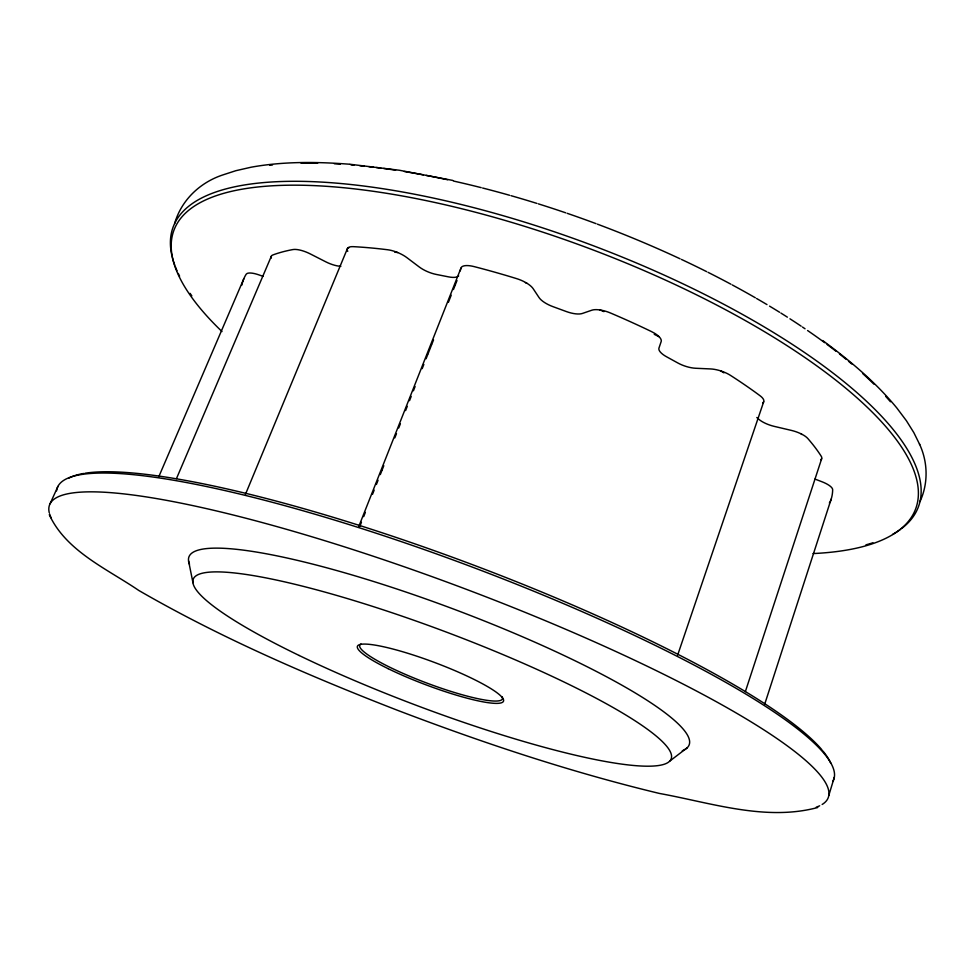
<?xml version="1.0" encoding="UTF-8"?>
<svg xmlns="http://www.w3.org/2000/svg" width="975" height="975" viewBox="0 0 975 975"><rect width="100%" height="100%" fill="white"/><g stroke="black" fill="none" stroke-linecap="round" stroke-linejoin="round"><path stroke-width="1.46" d="M460.237 270.879L460.907 268.235A17.635 6.484 21.9 0 1 474.118 266.602A313.706 99.194 20.6 0 1 502.357 274.353L505.915 275.389A313.706 99.194 20.6 0 1 516.653 278.643A17.696 6.569 21.3 0 1 533.191 288.734L539.053 297.57A17.684 6.557 20.8 0 0 553.008 306.662L566.304 311.537A17.684 6.557 20.6 0 0 582.392 313.45L591.825 310.208A17.721 6.581 20.1 0 1 610.545 313.024L614.018 314.511A313.706 99.194 20.6 0 1 631.215 322.103L634.615 323.651A313.706 99.194 20.6 0 1 651.349 331.512L654.444 333.182A17.66 6.52 19.5 0 1 661.16 341.591L658.966 348.051A17.526 6.398 19 0 0 666.583 356.789L677.844 362.98A17.489 6.362 18.9 0 0 695.626 368.258L710.617 368.94A17.404 6.264 18.4 0 1 730.397 375.326A313.706 99.194 20.6 0 1 743.291 383.845L745.777 385.552A313.706 99.194 20.6 0 1 757.733 394.034L760.025 395.728A17.221 6.094 18 0 1 762.791 402.858M764.632 704.413L831.456 498.188A313.706 99.194 20.6 0 0 832.662 489.742A15.783 4.997 17.3 0 0 821.998 481.772L814.99 479.078M828.799 795.454L834.344 777.172M919.986 501.577C928.432 483.295 927.932 462.101 919.462 444.003M745.363 691.616L821.645 458.786M677.662 655.078L763.681 401.81M358.715 526.683L460.907 268.235M359.775 526.524L361.445 522.283M363.687 516.628L365.357 512.387M372.474 494.374L374.156 490.133M376.387 484.49L378.056 480.248M380.299 474.593L381.968 470.364M382.127 469.962L383.797 465.721M394.814 437.872L396.484 433.631M398.726 427.976L400.396 423.747M405.6 410.585L407.27 406.343M409.512 400.688L411.182 396.447M413.412 390.792L415.094 386.551M422.175 368.648L423.845 364.418M426.075 358.763L427.757 354.522M427.952 354.035L431.657 344.638M431.864 344.138L433.534 339.897M448.415 302.262L451.206 295.193M453.436 289.551L455.118 285.309M455.325 284.761L457.007 280.52M245.395 494.471L347.441 248.527M176.451 478.652L271.367 256.157M158.693 476.958L243.762 278.874A313.706 99.194 20.6 0 1 246.188 274.231L247.065 273.5A15.673 4.924 23.9 0 1 258.826 274.853L263.006 276.327M243.774 278.935L243.384 279.825A313.706 99.194 20.6 0 0 241.934 284.773L241.971 284.98M174.671 223.433C181.374 200.119 200.046 182.435 222.8 174.939L235.853 170.698L251.233 167.188C283.664 161.326 316.838 161.728 349.586 164.227M50.066 503.783L57.915 486.44M669.581 761.243L687.229 747.752M817.733 807.507C765.594 821.523 710.933 802.778 659.478 793.455C570.192 771.981 482.893 742.865 397.13 710.153C308.648 675.76 221.093 638.003 138.791 590.46C107.201 568.888 66.142 551.289 49.311 514.715M347.807 247.991L348.709 247.967M350.074 164.275L399.336 170.247L452.863 180.448M394.717 252.147L397.715 252.537M525.415 282.677L526.768 283.152M599.978 309.965L603.964 311.622M654.249 334.315L659.149 336.765M720.805 370.939L723.925 372.852M822.668 340.531C849.578 360.323 875.428 381.981 896.732 407.855L906.409 420.737L913.843 432.644L919.742 444.588M756.807 417.507L758.794 419.25A16.904 5.838 17.7 0 0 774.369 426.404L791.273 430.377A16.709 5.667 17.5 0 1 807.8 438.494A313.706 99.194 20.6 0 1 811.651 443.077L812.87 444.576A313.706 99.194 20.6 0 1 821.255 456.288A16.441 5.46 17.4 0 1 820.779 459.712M801.145 433.875L801.791 434.472M188.577 560.978L192.952 582.672M829.347 502.905A15.466 4.802 17.4 0 0 830.078 502.088A313.706 99.194 20.6 0 0 831.151 499.188M458.664 275.913A17.477 6.35 22.3 0 1 458.153 276.352M457.519 276.705A17.477 6.35 22.3 0 1 448.512 276.863L436.227 274.426A17.44 6.313 22.5 0 1 419.226 266.955L406.892 257.644A17.343 6.203 22.9 0 0 387.745 249.771A313.706 99.194 20.6 0 0 364.406 247.382L361.603 247.175A313.706 99.194 20.6 0 0 353.364 246.663A17.148 6.033 23.3 0 0 347.746 251.355M340.86 266.309A16.819 5.765 23.5 0 1 325.772 261.812L310.245 253.902A16.612 5.594 23.8 0 0 292.866 249.576L291.001 249.929A313.706 99.194 20.6 0 0 282.226 251.977L280.581 252.44A313.706 99.194 20.6 0 0 272.829 254.975A16.331 5.375 23.9 0 0 271.391 258.009M221.995 331.549A396.179 128.968 20.6 0 1 328.087 186.42A396.179 128.968 20.6 0 1 828.165 374.266A396.179 128.968 20.6 0 1 813.028 553.568M171.99 255.998A398.032 130.15 20.6 0 1 588.754 244.03A398.032 130.15 20.6 0 1 901.912 528.304M900.681 529.23A398.032 130.15 20.6 0 1 892.564 534.422M872.918 542.77A398.032 130.15 20.6 0 1 865.922 544.842M191.843 295.852A398.032 130.15 20.6 0 1 190.064 293.353M179.595 276.181A398.032 130.15 20.6 0 1 178.242 273.427M176.987 270.697A398.032 130.15 20.6 0 1 175.305 266.626M174.793 265.285A398.032 130.15 20.6 0 1 172.307 257.315M269.6 165.311A393.23 132.697 20.6 0 1 272.488 164.982M301.068 163.203A393.23 132.697 20.6 0 1 317.679 163.178M334.34 163.763A393.23 132.697 20.6 0 1 340.324 164.117M351.049 164.897A393.23 132.697 20.6 0 1 353.962 165.153M359.872 165.701A393.23 132.697 20.6 0 1 364.357 166.152M368.879 166.64A393.23 132.697 20.6 0 1 373.449 167.164M376.423 167.529A393.23 132.697 20.6 0 1 380.786 168.078M383.711 168.468A393.23 132.697 20.6 0 1 395.594 170.162M404.406 171.539A393.23 132.697 20.6 0 1 423.345 174.854M426.307 175.415A393.23 132.697 20.6 0 1 447.635 179.753M453.399 181.021A393.23 132.697 20.6 0 1 481.223 187.651M482.625 188.017A393.23 132.697 20.6 0 1 509.596 195.28M511.022 195.683A393.23 132.697 20.6 0 1 536.872 203.397M538.31 203.848A393.23 132.697 20.6 0 1 565.744 212.83M567.182 213.318A393.23 132.697 20.6 0 1 596.005 223.628M597.37 224.14A393.23 132.697 20.6 0 1 680.075 258.789M681.428 259.423A393.23 132.697 20.6 0 1 706.656 271.647M708.033 272.33A393.23 132.697 20.6 0 1 730.897 284.2M732.213 284.907A393.23 132.697 20.6 0 1 755.332 297.765M756.576 298.484A393.23 132.697 20.6 0 1 766.984 304.59M769.543 306.126A393.23 132.697 20.6 0 1 779.61 312.268M780.914 313.085A393.23 132.697 20.6 0 1 787.386 317.168M789.945 318.801A393.23 132.697 20.6 0 1 801.17 326.174M802.462 327.039A393.23 132.697 20.6 0 1 805.033 328.782M807.58 330.525A393.23 132.697 20.6 0 1 824.716 342.7M827.056 344.443A393.23 132.697 20.6 0 1 836.16 351.366M839.463 353.949A393.23 132.697 20.6 0 1 846.3 359.458M848.518 361.286A393.23 132.697 20.6 0 1 851.797 364.016M862.595 373.462A393.23 132.697 20.6 0 1 873.966 384.187M885.739 396.423A393.23 132.697 20.6 0 1 890.455 401.773M502.198 696.881A76.208 11.785 20.6 0 1 427.44 683.292A76.208 11.785 20.6 0 1 361.018 643.987M189.516 564.257A267.187 44.216 20.6 0 1 458.055 610.752A267.187 44.216 20.6 0 1 682.281 750.762M49.25 512.692A415.935 67.689 20.6 0 1 466.099 589.229A415.935 67.689 20.6 0 1 822.144 804.46M819.695 805.777A415.935 67.689 20.6 0 1 816.294 807.142M51.175 517.883A415.935 67.689 20.6 0 1 49.591 513.947M56.599 490.864A414.704 71.711 20.6 0 1 468 565.476A414.704 71.711 20.6 0 1 832.772 781.523M69.006 478.043A411.974 71.772 20.6 0 1 83.692 473.46M85.02 473.241A411.974 71.772 20.6 0 1 470.523 563.94A411.974 71.772 20.6 0 1 821.937 749.824M822.949 751.043A411.974 71.772 20.6 0 1 830.785 763.242M388.111 668.655A78.024 11.98 20.6 0 0 503.295 701.573A78.024 11.98 20.6 0 0 399.969 650.959A78.024 11.98 20.6 0 0 388.111 668.655M299.203 655.493A255.267 39.561 20.6 0 0 671.056 759.135A255.267 39.561 20.6 0 0 326.406 592.508A255.267 39.561 20.6 0 0 299.203 655.493"/></g></svg>
